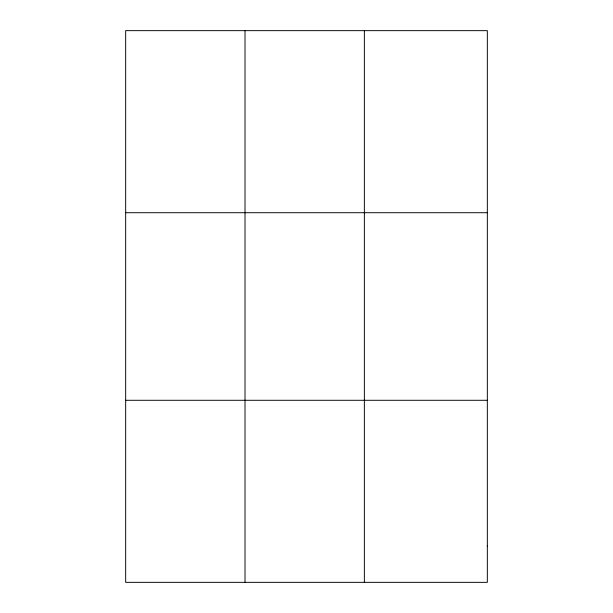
<?xml version="1.0" encoding="UTF-8"?>
<svg xmlns="http://www.w3.org/2000/svg" width="613" height="613" viewBox="0 0 613 613"><rect width="100%" height="100%" fill="white"/><g stroke="black" fill="none" stroke-linecap="round" stroke-linejoin="round"><path stroke-width="0.92" d="M245.016 30.65L245.016 582.35M364.367 30.65L364.367 582.35M125.665 212.711L487.335 212.711M125.665 400.289L487.335 400.289M487.335 545.938L487.335 582.35L125.665 582.35L125.665 30.65L487.335 30.65L487.335 545.938"/></g></svg>
